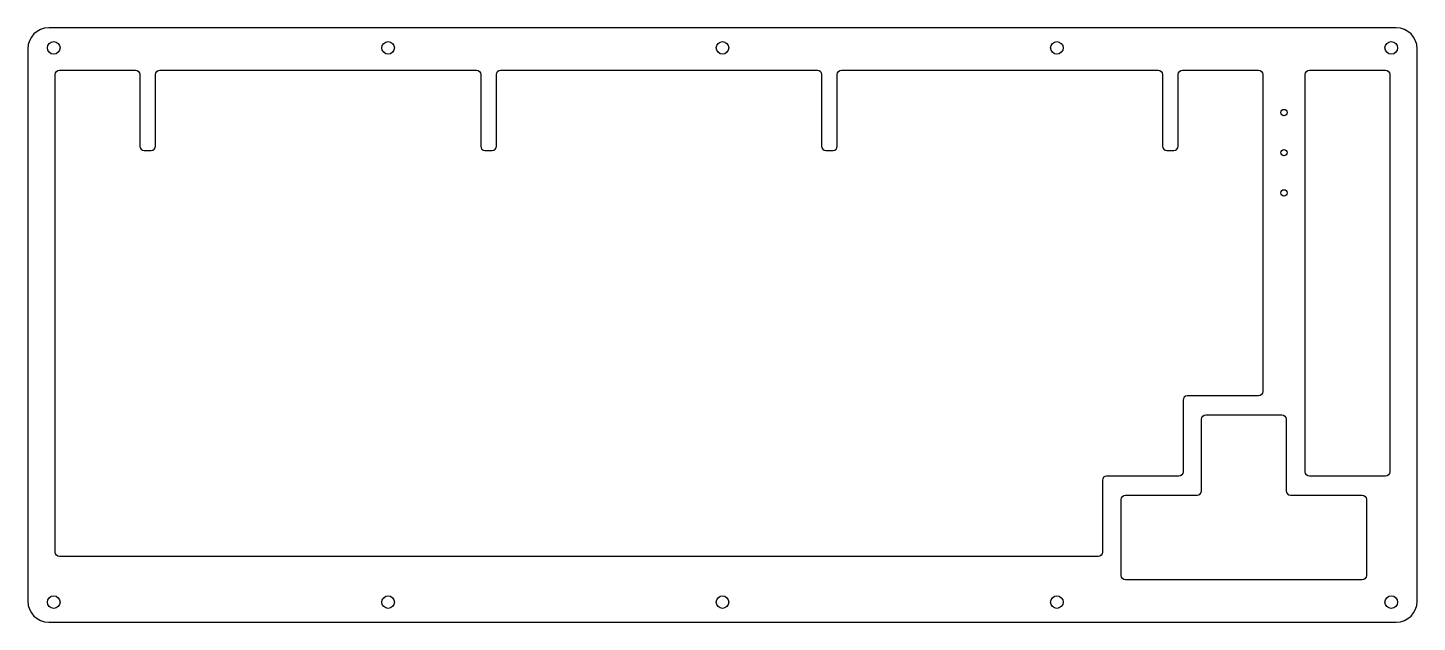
# Model space of a CAD drawing. Header units: millimetres. Extents: x 0 to 330, y -141 to 0.
import ezdxf

# ---------------------------------------------------------------- set-up
doc = ezdxf.new("R2010")
doc.units = ezdxf.units.MM

msp = doc.modelspace()

# ---------------------------------------------------------------- linework, layer by layer
for points in [[(325, -141, 0.414213562), (330, -136), (330, -5, 0.414213562), (325, 0), (5, 0, 0.414213562), (0, -5), (0, -136, 0.414213562), (5, -141)], [(256.22, -106.345, 0.414213562), (255.22, -107.345), (255.22, -124.395, -0.414213562), (254.22, -125.395), (7.52, -125.395, -0.414213562), (6.52, -124.395), (6.52, -11.045, -0.414213562), (7.52, -10.045), (25.62, -10.045, -0.414213562), (26.62, -11.045), (26.62, -28.095, 0.414213562), (27.62, -29.095), (29.3325, -29.095, 0.414213562), (30.3325, -28.095), (30.3325, -11.045, -0.414213562), (31.3325, -10.045), (106.5825, -10.045, -0.414213562), (107.5825, -11.045), (107.5825, -28.095, 0.414213562), (108.5825, -29.095), (110.295, -29.095, 0.414213562), (111.295, -28.095), (111.295, -11.045, -0.414213562), (112.295, -10.045), (187.545, -10.045, -0.414213562), (188.545, -11.045), (188.545, -28.095, 0.414213562), (189.545, -29.095), (191.2575, -29.095, 0.414213562), (192.2575, -28.095), (192.2575, -11.045, -0.414213562), (193.2575, -10.045), (268.5075, -10.045, -0.414213562), (269.5075, -11.045), (269.5075, -28.095, 0.414213562), (270.5075, -29.095), (272.22, -29.095, 0.414213562), (273.22, -28.095), (273.22, -11.045, -0.414213562), (274.22, -10.045), (292.32, -10.045, -0.414213562), (293.32, -11.045), (293.32, -86.295, -0.414213562), (292.32, -87.295), (275.37625, -87.295, 0.414213562), (274.37625, -88.295), (274.37625, -105.345, -0.414213562), (273.37625, -106.345)], [(322.48, -106.345), (304.38, -106.345, -0.414213562), (303.38, -105.345), (303.38, -11.045, -0.414213562), (304.38, -10.045), (322.48, -10.045, -0.414213562), (323.48, -11.045), (323.48, -105.345, -0.414213562)], [(277.77625, -110.855, 0.414213562), (278.77625, -109.855), (278.77625, -92.805, -0.414213562), (279.77625, -91.805), (297.87625, -91.805, -0.414213562), (298.87625, -92.805), (298.87625, -109.855, 0.414213562), (299.87625, -110.855), (316.92625, -110.855, -0.414213562), (317.92625, -111.855), (317.92625, -129.955, -0.414213562), (316.92625, -130.955), (260.72625, -130.955, -0.414213562), (259.72625, -129.955), (259.72625, -111.855, -0.414213562), (260.72625, -110.855)]]:
    msp.add_lwpolyline(points, format="xyb", close=True)
for centre, radius in [((6.17543, -4.75), 1.5), ((85.5875, -4.75), 1.5), ((165, -4.75), 1.5), ((244.4125, -4.75), 1.5), ((323.825, -4.75), 1.5), ((298.355, -20.095), 0.75), ((298.355, -29.625), 0.75), ((298.355, -39.155), 0.75), ((6.175, -136.25), 1.5), ((85.5875, -136.25), 1.5), ((165, -136.25), 1.5), ((244.4125, -136.25), 1.5), ((323.825, -136.25), 1.5)]:
    msp.add_circle(centre, radius)

doc.saveas('drawing.dxf')
